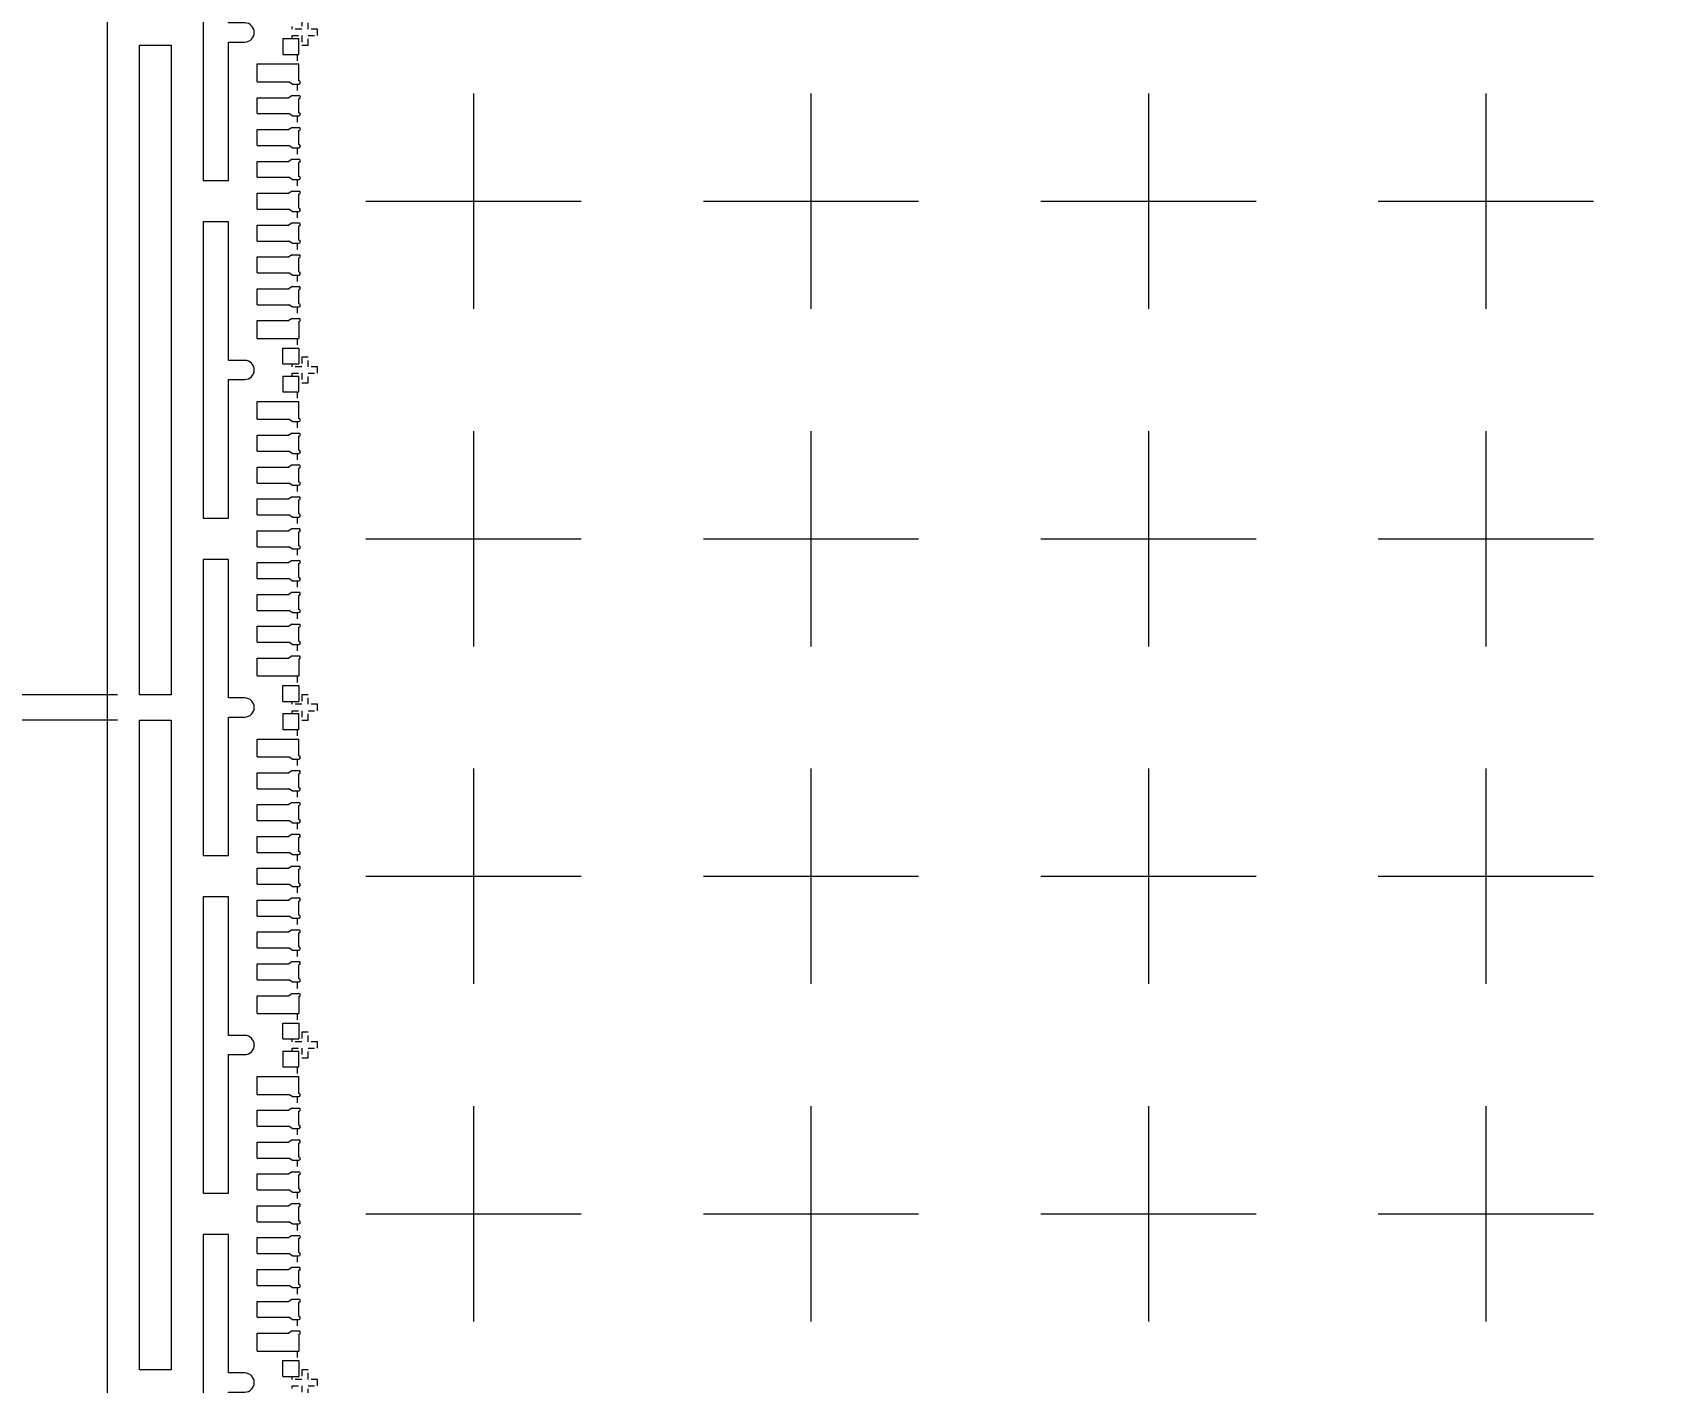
# Model space of a CAD drawing. Extents: x -197 to -81, y -157 to -2.
# Drawn here: x -169.99 to -144.52, y -52.57 to -31.37 of the extents above; entities that cross this region are included whole.
import ezdxf

# ---------------------------------------------------------------- set-up
doc = ezdxf.new("R2010")
doc.units = 0
doc.header["$LTSCALE"] = 5
doc.header["$MEASUREMENT"] = 0
doc.header["$PDMODE"] = 3
for name, pattern in [('0', [0]), ('CENTER', [2, 1.25, -0.25, 0.25, -0.25]), ('HIDDEN', [0.375, 0.25, -0.125])]:
    doc.linetypes.add(name, pattern=pattern)
doc.layers.get('Defpoints').update_dxf_attribs({"linetype": 'CONTINUOUS'})
for name, color, linetype in [('1', 7, 'CONTINUOUS'), ('1D', 4, 'CONTINUOUS'), ('标注', 4, '0')]:
    doc.layers.add(name, color=color, linetype=linetype)
doc.layers.add('center', color=1, linetype='CONTINUOUS', lineweight=18)
doc.styles.add('SIMPLEX', font='SIMPLEX')
doc.styles.add('宋体', font='SimSun.ttf')
doc.dimstyles.get("Standard").update_dxf_attribs({"dimscale": 0.12, "dimtxt": 1, "dimasz": 1, "dimexe": 0.3, "dimexo": 0.3, "dimgap": 0.3, "dimtad": 0, "dimdec": 3, "dimzin": 0, "dimdsep": 46, "dimtxsty": 'SIMPLEX', "dimcen": 0.5, "dimclrd": 256, "dimclre": 256, "dimclrt": 256, "dimadec": 0, "dimazin": 0, "dimtfac": 1, "dimtdec": 3, "dimtofl": 0, "dimtmove": 0, "dimatfit": 0, "dimfxl": 1, "dimtolj": 1, "dimtzin": 0, "dimlwd": -1, "dimlwe": -1, "dimarcsym": 0})

# ---------------------------------------------------------------- blocks, each defined once
blk = doc.blocks.new('*D0')
at = {"layer": 'Defpoints', "color": 0, "transparency": 16777216}
for p in [(-6756.069, -1068.076), (-6790.819, -1140.564), (-6789.361, -1150.077)]:
    blk.add_point(p, dxfattribs=at)
at = {"layer": '标注', "linetype": 'Continuous', "lineweight": 5, "transparency": 16777216}
for p, q in [((-6790.819, -1140.6), (-6790.819, -1149.597)), ((-6790.819, -1149.597), (-6789.361, -1149.837)), ((-6789.361, -1149.837), (-6789.361, -1150.077))]:
    blk.add_line(p, q, dxfattribs=at)
at = {"layer": '标注', "lineweight": 5, "transparency": 16777216, "insert": (-6789.361, -1152.097), "char_height": 0.96, "attachment_point": 5, "rotation": 90, "style": '宋体'}
blk.add_mtext('\\A1;34.750', dxfattribs=at)

msp = doc.modelspace()

# ---------------------------------------------------------------- linework, layer by layer
at = {"layer": '1', "lineweight": 5}
for p, q in [((-166.0604, -31.4637, -0.0291), (-165.8104, -31.4637, -0.0291)), ((-165.8104, -31.7137, -0.0291), (-165.8104, -31.4637, -0.0291)), ((-166.4654, -31.8637, -0.0291), (-165.8104, -31.8637, -0.0291)), ((-165.8104, -32.1287, -0.0291), (-165.8104, -31.8637, -0.0291)), ((-165.9154, -32.1787, -0.0291), (-165.9654, -32.1437, -0.0291)), ((-165.9154, -32.1787, -0.0291), (-165.8104, -32.1787, -0.0291)), ((-165.9154, -32.3587, -0.0291), (-165.9654, -32.3937, -0.0291)), ((-165.9154, -32.3587, -0.0291), (-165.8104, -32.3587, -0.0291)), ((-165.8104, -32.6287, -0.0291), (-165.8104, -32.4087, -0.0291)), ((-165.9154, -32.6787, -0.0291), (-165.9654, -32.6437, -0.0291)), ((-165.9154, -32.8587, -0.0291), (-165.9654, -32.8937, -0.0291)), ((-165.9154, -32.6787, -0.0291), (-165.8104, -32.6787, -0.0291)), ((-165.9154, -32.8587, -0.0291), (-165.8104, -32.8587, -0.0291)), ((-165.8104, -33.1287, -0.0291), (-165.8104, -32.9087, -0.0291)), ((-165.9154, -33.1787, -0.0291), (-165.9654, -33.1437, -0.0291)), ((-165.9154, -33.3587, -0.0291), (-165.9654, -33.3937, -0.0291)), ((-165.9154, -33.1787, -0.0291), (-165.8104, -33.1787, -0.0291)), ((-165.9154, -33.3587, -0.0291), (-165.8104, -33.3587, -0.0291)), ((-165.8104, -33.6287, -0.0291), (-165.8104, -33.4087, -0.0291)), ((-165.9154, -33.6787, -0.0291), (-165.9654, -33.6437, -0.0291)), ((-165.9154, -33.8587, -0.0291), (-165.9654, -33.8937, -0.0291)), ((-165.9154, -33.6787, -0.0291), (-165.8104, -33.6787, -0.0291)), ((-165.9154, -33.8587, -0.0291), (-165.8104, -33.8587, -0.0291)), ((-165.8104, -34.1287, -0.0291), (-165.8104, -33.9087, -0.0291)), ((-165.9154, -34.1787, -0.0291), (-165.9654, -34.1437, -0.0291)), ((-165.9154, -34.3587, -0.0291), (-165.9654, -34.3937, -0.0291)), ((-165.9154, -34.1787, -0.0291), (-165.8104, -34.1787, -0.0291)), ((-165.9154, -34.3587, -0.0291), (-165.8104, -34.3587, -0.0291)), ((-165.9154, -34.6787, -0.0291), (-165.9654, -34.6437, -0.0291)), ((-165.8104, -34.6287, -0.0291), (-165.8104, -34.4087, -0.0291)), ((-165.9154, -34.8587, -0.0291), (-165.9654, -34.8937, -0.0291)), ((-165.9154, -34.6787, -0.0291), (-165.8104, -34.6787, -0.0291)), ((-165.9154, -34.8587, -0.0291), (-165.8104, -34.8587, -0.0291)), ((-165.9154, -35.1787, -0.0291), (-165.9654, -35.1437, -0.0291)), ((-165.8104, -35.1287, -0.0291), (-165.8104, -34.9087, -0.0291)), ((-165.9154, -35.3587, -0.0291), (-165.9654, -35.3937, -0.0291)), ((-165.9154, -35.1787, -0.0291), (-165.8104, -35.1787, -0.0291)), ((-165.9154, -35.3587, -0.0291), (-165.8104, -35.3587, -0.0291)), ((-165.8104, -35.6287, -0.0291), (-165.8104, -35.4087, -0.0291)), ((-165.9154, -35.6787, -0.0291), (-165.9654, -35.6437, -0.0291)), ((-165.9154, -35.8587, -0.0291), (-165.9654, -35.8937, -0.0291)), ((-165.9154, -35.6787, -0.0291), (-165.8104, -35.6787, -0.0291)), ((-165.9154, -35.8587, -0.0291), (-165.8104, -35.8587, -0.0291)), ((-165.8104, -35.9087, -0.0291), (-165.8104, -36.1737, -0.0291)), ((-166.4654, -36.1737, -0.0291), (-165.8104, -36.1737, -0.0291)), ((-165.8104, -36.3237, -0.0291), (-165.8104, -36.5737, -0.0291)), ((-166.0604, -36.5737, -0.0291), (-165.8104, -36.5737, -0.0291)), ((-166.0604, -36.7637, -0.0291), (-165.8104, -36.7637, -0.0291)), ((-165.8104, -37.0137, -0.0291), (-165.8104, -36.7637, -0.0291)), ((-166.4654, -37.1637, -0.0291), (-165.8104, -37.1637, -0.0291)), ((-165.8104, -37.4287, -0.0291), (-165.8104, -37.1637, -0.0291)), ((-165.9154, -37.4787, -0.0291), (-165.9654, -37.4437, -0.0291)), ((-165.9154, -37.6587, -0.0291), (-165.9654, -37.6937, -0.0291)), ((-165.9154, -37.4787, -0.0291), (-165.8104, -37.4787, -0.0291)), ((-165.9154, -37.6587, -0.0291), (-165.8104, -37.6587, -0.0291)), ((-165.8104, -37.9287, -0.0291), (-165.8104, -37.7087, -0.0291)), ((-165.9154, -37.9787, -0.0291), (-165.9654, -37.9437, -0.0291)), ((-165.9154, -38.1587, -0.0291), (-165.9654, -38.1937, -0.0291)), ((-165.9154, -37.9787, -0.0291), (-165.8104, -37.9787, -0.0291)), ((-165.9154, -38.1587, -0.0291), (-165.8104, -38.1587, -0.0291)), ((-165.8104, -38.4287, -0.0291), (-165.8104, -38.2087, -0.0291)), ((-165.9154, -38.4787, -0.0291), (-165.9654, -38.4437, -0.0291)), ((-165.9154, -38.6587, -0.0291), (-165.9654, -38.6937, -0.0291)), ((-165.9154, -38.4787, -0.0291), (-165.8104, -38.4787, -0.0291)), ((-165.9154, -38.6587, -0.0291), (-165.8104, -38.6587, -0.0291)), ((-165.8104, -38.9287, -0.0291), (-165.8104, -38.7087, -0.0291)), ((-165.9154, -38.9787, -0.0291), (-165.9654, -38.9437, -0.0291)), ((-165.9154, -38.9787, -0.0291), (-165.8104, -38.9787, -0.0291)), ((-165.9154, -39.1587, -0.0291), (-165.9654, -39.1937, -0.0291)), ((-165.9154, -39.1587, -0.0291), (-165.8104, -39.1587, -0.0291)), ((-165.8104, -39.4287, -0.0291), (-165.8104, -39.2087, -0.0291)), ((-165.9154, -39.4787, -0.0291), (-165.9654, -39.4437, -0.0291)), ((-165.9154, -39.4787, -0.0291), (-165.8104, -39.4787, -0.0291)), ((-165.9154, -39.6587, -0.0291), (-165.9654, -39.6937, -0.0291)), ((-165.9154, -39.6587, -0.0291), (-165.8104, -39.6587, -0.0291)), ((-165.8104, -39.9287, -0.0291), (-165.8104, -39.7087, -0.0291)), ((-165.9154, -39.9787, -0.0291), (-165.9654, -39.9437, -0.0291)), ((-165.9154, -39.9787, -0.0291), (-165.8104, -39.9787, -0.0291)), ((-165.9154, -40.1587, -0.0291), (-165.9654, -40.1937, -0.0291)), ((-165.9154, -40.1587, -0.0291), (-165.8104, -40.1587, -0.0291)), ((-165.8104, -40.4287, -0.0291), (-165.8104, -40.2087, -0.0291)), ((-165.9154, -40.4787, -0.0291), (-165.9654, -40.4437, -0.0291)), ((-165.9154, -40.4787, -0.0291), (-165.8104, -40.4787, -0.0291)), ((-165.9154, -40.6587, -0.0291), (-165.9654, -40.6937, -0.0291)), ((-165.9154, -40.6587, -0.0291), (-165.8104, -40.6587, -0.0291)), ((-165.8104, -40.9287, -0.0291), (-165.8104, -40.7087, -0.0291)), ((-165.9154, -40.9787, -0.0291), (-165.9654, -40.9437, -0.0291)), ((-165.9154, -40.9787, -0.0291), (-165.8104, -40.9787, -0.0291)), ((-165.9154, -41.1587, -0.0291), (-165.9654, -41.1937, -0.0291)), ((-165.9154, -41.1587, -0.0291), (-165.8104, -41.1587, -0.0291)), ((-165.8104, -41.2087, -0.0291), (-165.8104, -41.4737, -0.0291)), ((-166.4654, -41.4737, -0.0291), (-165.8104, -41.4737, -0.0291)), ((-165.8104, -41.6237, -0.0291), (-165.8104, -41.8737, -0.0291)), ((-166.0604, -41.8737, -0.0291), (-165.8104, -41.8737, -0.0291)), ((-166.0604, -42.0637, -0.0291), (-165.8104, -42.0637, -0.0291)), ((-165.8104, -42.3137, -0.0291), (-165.8104, -42.0637, -0.0291)), ((-166.4654, -42.4637, -0.0291), (-165.8104, -42.4637, -0.0291)), ((-165.8104, -42.7287, -0.0291), (-165.8104, -42.4637, -0.0291)), ((-165.9154, -42.7787, -0.0291), (-165.9654, -42.7437, -0.0291)), ((-165.9154, -42.7787, -0.0291), (-165.8104, -42.7787, -0.0291)), ((-165.9154, -42.9587, -0.0291), (-165.9654, -42.9937, -0.0291)), ((-165.9154, -42.9587, -0.0291), (-165.8104, -42.9587, -0.0291)), ((-165.8104, -43.2287, -0.0291), (-165.8104, -43.0087, -0.0291)), ((-165.9154, -43.2787, -0.0291), (-165.9654, -43.2437, -0.0291)), ((-165.9154, -43.2787, -0.0291), (-165.8104, -43.2787, -0.0291)), ((-165.9154, -43.4587, -0.0291), (-165.9654, -43.4937, -0.0291)), ((-165.9154, -43.4587, -0.0291), (-165.8104, -43.4587, -0.0291)), ((-165.8104, -43.7287, -0.0291), (-165.8104, -43.5087, -0.0291)), ((-165.9154, -43.7787, -0.0291), (-165.9654, -43.7437, -0.0291)), ((-165.9154, -43.7787, -0.0291), (-165.8104, -43.7787, -0.0291)), ((-165.9154, -43.9587, -0.0291), (-165.9654, -43.9937, -0.0291)), ((-165.9154, -43.9587, -0.0291), (-165.8104, -43.9587, -0.0291)), ((-165.8104, -44.2287, -0.0291), (-165.8104, -44.0087, -0.0291)), ((-165.9154, -44.2787, -0.0291), (-165.9654, -44.2437, -0.0291)), ((-165.9154, -44.2787, -0.0291), (-165.8104, -44.2787, -0.0291)), ((-165.9154, -44.4587, -0.0291), (-165.9654, -44.4937, -0.0291)), ((-165.9154, -44.4587, -0.0291), (-165.8104, -44.4587, -0.0291)), ((-165.8104, -44.7287, -0.0291), (-165.8104, -44.5087, -0.0291)), ((-165.9154, -44.7787, -0.0291), (-165.9654, -44.7437, -0.0291)), ((-165.9154, -44.7787, -0.0291), (-165.8104, -44.7787, -0.0291)), ((-165.9154, -44.9587, -0.0291), (-165.9654, -44.9937, -0.0291)), ((-165.9154, -44.9587, -0.0291), (-165.8104, -44.9587, -0.0291)), ((-165.8104, -45.2287, -0.0291), (-165.8104, -45.0087, -0.0291)), ((-165.9154, -45.2787, -0.0291), (-165.9654, -45.2437, -0.0291)), ((-165.9154, -45.2787, -0.0291), (-165.8104, -45.2787, -0.0291)), ((-165.9154, -45.4587, -0.0291), (-165.9654, -45.4937, -0.0291)), ((-165.9154, -45.4587, -0.0291), (-165.8104, -45.4587, -0.0291)), ((-165.8104, -45.7287, -0.0291), (-165.8104, -45.5087, -0.0291)), ((-165.9154, -45.7787, -0.0291), (-165.9654, -45.7437, -0.0291)), ((-165.9154, -45.7787, -0.0291), (-165.8104, -45.7787, -0.0291)), ((-165.9154, -45.9587, -0.0291), (-165.9654, -45.9937, -0.0291)), ((-165.9154, -45.9587, -0.0291), (-165.8104, -45.9587, -0.0291)), ((-165.8104, -46.2287, -0.0291), (-165.8104, -46.0087, -0.0291)), ((-165.9154, -46.2787, -0.0291), (-165.9654, -46.2437, -0.0291)), ((-165.9154, -46.2787, -0.0291), (-165.8104, -46.2787, -0.0291)), ((-165.9154, -46.4587, -0.0291), (-165.9654, -46.4937, -0.0291)), ((-165.9154, -46.4587, -0.0291), (-165.8104, -46.4587, -0.0291)), ((-165.8104, -46.5087, -0.0291), (-165.8104, -46.7737, -0.0291)), ((-166.4654, -46.7737, -0.0291), (-165.8104, -46.7737, -0.0291)), ((-165.8104, -46.9237, -0.0291), (-165.8104, -47.1737, -0.0291)), ((-166.0604, -47.1737, -0.0291), (-165.8104, -47.1737, -0.0291)), ((-166.0604, -47.3637, -0.0291), (-165.8104, -47.3637, -0.0291)), ((-165.8104, -47.6137, -0.0291), (-165.8104, -47.3637, -0.0291)), ((-166.4654, -47.7637, -0.0291), (-165.8104, -47.7637, -0.0291)), ((-165.8104, -48.0287, -0.0291), (-165.8104, -47.7637, -0.0291)), ((-165.9154, -48.0787, -0.0291), (-165.9654, -48.0437, -0.0291)), ((-165.9154, -48.0787, -0.0291), (-165.8104, -48.0787, -0.0291)), ((-165.9154, -48.2587, -0.0291), (-165.9654, -48.2937, -0.0291)), ((-165.9154, -48.2587, -0.0291), (-165.8104, -48.2587, -0.0291)), ((-165.8104, -48.5287, -0.0291), (-165.8104, -48.3087, -0.0291)), ((-165.9154, -48.5787, -0.0291), (-165.9654, -48.5437, -0.0291)), ((-165.9154, -48.5787, -0.0291), (-165.8104, -48.5787, -0.0291)), ((-165.9154, -48.7587, -0.0291), (-165.9654, -48.7937, -0.0291)), ((-165.9154, -48.7587, -0.0291), (-165.8104, -48.7587, -0.0291)), ((-165.8104, -49.0287, -0.0291), (-165.8104, -48.8087, -0.0291)), ((-165.9154, -49.0787, -0.0291), (-165.9654, -49.0437, -0.0291)), ((-165.9154, -49.0787, -0.0291), (-165.8104, -49.0787, -0.0291)), ((-165.9154, -49.2587, -0.0291), (-165.9654, -49.2937, -0.0291)), ((-165.9154, -49.2587, -0.0291), (-165.8104, -49.2587, -0.0291)), ((-165.8104, -49.5287, -0.0291), (-165.8104, -49.3087, -0.0291)), ((-165.9154, -49.5787, -0.0291), (-165.9654, -49.5437, -0.0291)), ((-165.9154, -49.5787, -0.0291), (-165.8104, -49.5787, -0.0291)), ((-165.9154, -49.7587, -0.0291), (-165.9654, -49.7937, -0.0291)), ((-165.9154, -49.7587, -0.0291), (-165.8104, -49.7587, -0.0291)), ((-165.8104, -50.0287, -0.0291), (-165.8104, -49.8087, -0.0291)), ((-165.9154, -50.0787, -0.0291), (-165.9654, -50.0437, -0.0291)), ((-165.9154, -50.0787, -0.0291), (-165.8104, -50.0787, -0.0291)), ((-165.9154, -50.2587, -0.0291), (-165.9654, -50.2937, -0.0291)), ((-165.9154, -50.2587, -0.0291), (-165.8104, -50.2587, -0.0291)), ((-165.8104, -50.5287, -0.0291), (-165.8104, -50.3087, -0.0291)), ((-165.9154, -50.5787, -0.0291), (-165.9654, -50.5437, -0.0291)), ((-165.9154, -50.5787, -0.0291), (-165.8104, -50.5787, -0.0291)), ((-165.9154, -50.7587, -0.0291), (-165.9654, -50.7937, -0.0291)), ((-165.9154, -50.7587, -0.0291), (-165.8104, -50.7587, -0.0291)), ((-165.8104, -51.0287, -0.0291), (-165.8104, -50.8087, -0.0291)), ((-165.9154, -51.0787, -0.0291), (-165.9654, -51.0437, -0.0291)), ((-165.9154, -51.0787, -0.0291), (-165.8104, -51.0787, -0.0291)), ((-165.9154, -51.2587, -0.0291), (-165.9654, -51.2937, -0.0291)), ((-165.9154, -51.2587, -0.0291), (-165.8104, -51.2587, -0.0291)), ((-165.8104, -51.5287, -0.0291), (-165.8104, -51.3087, -0.0291)), ((-165.9154, -51.5787, -0.0291), (-165.9654, -51.5437, -0.0291)), ((-165.9154, -51.5787, -0.0291), (-165.8104, -51.5787, -0.0291)), ((-165.9154, -51.7587, -0.0291), (-165.9654, -51.7937, -0.0291)), ((-165.9154, -51.7587, -0.0291), (-165.8104, -51.7587, -0.0291)), ((-165.8104, -51.8087, -0.0291), (-165.8104, -52.0737, -0.0291)), ((-166.4654, -52.0737, -0.0291), (-165.8104, -52.0737, -0.0291)), ((-165.8104, -52.2237, -0.0291), (-165.8104, -52.4737, -0.0291)), ((-166.0604, -52.4737, -0.0291), (-165.8104, -52.4737, -0.0291))]:
    msp.add_line(p, q, dxfattribs=at)
at = {"layer": '1', "color": 7, "lineweight": 5}
for p, q in [((-166.4654, -32.1437, -0.0291), (-166.4654, -31.8637, -0.0291)), ((-166.4654, -32.1437, -0.0291), (-165.9654, -32.1437, -0.0291)), ((-166.4654, -32.6437, -0.0291), (-166.4654, -32.3937, -0.0291)), ((-166.4654, -32.3937, -0.0291), (-165.9654, -32.3937, -0.0291)), ((-166.4654, -32.6437, -0.0291), (-165.9654, -32.6437, -0.0291)), ((-166.4654, -33.1437, -0.0291), (-166.4654, -32.8937, -0.0291)), ((-166.4654, -32.8937, -0.0291), (-165.9654, -32.8937, -0.0291)), ((-166.4654, -33.1437, -0.0291), (-165.9654, -33.1437, -0.0291)), ((-166.4654, -33.6437, -0.0291), (-166.4654, -33.3937, -0.0291)), ((-166.4654, -33.3937, -0.0291), (-165.9654, -33.3937, -0.0291)), ((-166.4654, -33.6437, -0.0291), (-165.9654, -33.6437, -0.0291)), ((-166.4654, -34.1437, -0.0291), (-166.4654, -33.8937, -0.0291)), ((-166.4654, -33.8937, -0.0291), (-165.9654, -33.8937, -0.0291)), ((-166.4654, -34.1437, -0.0291), (-165.9654, -34.1437, -0.0291)), ((-166.4654, -34.6437, -0.0291), (-166.4654, -34.3937, -0.0291)), ((-166.4654, -34.3937, -0.0291), (-165.9654, -34.3937, -0.0291)), ((-166.4654, -34.6437, -0.0291), (-165.9654, -34.6437, -0.0291)), ((-166.4654, -35.1437, -0.0291), (-166.4654, -34.8937, -0.0291)), ((-166.4654, -34.8937, -0.0291), (-165.9654, -34.8937, -0.0291)), ((-166.4654, -35.1437, -0.0291), (-165.9654, -35.1437, -0.0291)), ((-166.4654, -35.6437, -0.0291), (-166.4654, -35.3937, -0.0291)), ((-166.4654, -35.3937, -0.0291), (-165.9654, -35.3937, -0.0291)), ((-166.4654, -35.6437, -0.0291), (-165.9654, -35.6437, -0.0291)), ((-166.4654, -36.1737, -0.0291), (-166.4654, -35.8937, -0.0291)), ((-166.4654, -35.8937, -0.0291), (-165.9654, -35.8937, -0.0291)), ((-166.4654, -37.4437, -0.0291), (-166.4654, -37.1637, -0.0291)), ((-166.4654, -37.4437, -0.0291), (-165.9654, -37.4437, -0.0291)), ((-166.4654, -37.9437, -0.0291), (-166.4654, -37.6937, -0.0291)), ((-166.4654, -37.6937, -0.0291), (-165.9654, -37.6937, -0.0291)), ((-166.4654, -37.9437, -0.0291), (-165.9654, -37.9437, -0.0291)), ((-166.4654, -38.4437, -0.0291), (-166.4654, -38.1937, -0.0291)), ((-166.4654, -38.1937, -0.0291), (-165.9654, -38.1937, -0.0291)), ((-166.4654, -38.4437, -0.0291), (-165.9654, -38.4437, -0.0291)), ((-166.4654, -38.9437, -0.0291), (-166.4654, -38.6937, -0.0291)), ((-166.4654, -38.6937, -0.0291), (-165.9654, -38.6937, -0.0291)), ((-166.4654, -38.9437, -0.0291), (-165.9654, -38.9437, -0.0291)), ((-166.4654, -39.4437, -0.0291), (-166.4654, -39.1937, -0.0291)), ((-166.4654, -39.1937, -0.0291), (-165.9654, -39.1937, -0.0291)), ((-166.4654, -39.4437, -0.0291), (-165.9654, -39.4437, -0.0291)), ((-166.4654, -39.9437, -0.0291), (-166.4654, -39.6937, -0.0291)), ((-166.4654, -39.6937, -0.0291), (-165.9654, -39.6937, -0.0291)), ((-166.4654, -39.9437, -0.0291), (-165.9654, -39.9437, -0.0291)), ((-166.4654, -40.4437, -0.0291), (-166.4654, -40.1937, -0.0291)), ((-166.4654, -40.1937, -0.0291), (-165.9654, -40.1937, -0.0291)), ((-166.4654, -40.4437, -0.0291), (-165.9654, -40.4437, -0.0291)), ((-166.4654, -40.9437, -0.0291), (-166.4654, -40.6937, -0.0291)), ((-166.4654, -40.6937, -0.0291), (-165.9654, -40.6937, -0.0291)), ((-166.4654, -40.9437, -0.0291), (-165.9654, -40.9437, -0.0291)), ((-166.4654, -41.4737, -0.0291), (-166.4654, -41.1937, -0.0291)), ((-166.4654, -41.1937, -0.0291), (-165.9654, -41.1937, -0.0291)), ((-166.4654, -42.7437, -0.0291), (-166.4654, -42.4637, -0.0291)), ((-166.4654, -42.7437, -0.0291), (-165.9654, -42.7437, -0.0291)), ((-166.4654, -43.2437, -0.0291), (-166.4654, -42.9937, -0.0291)), ((-166.4654, -42.9937, -0.0291), (-165.9654, -42.9937, -0.0291)), ((-166.4654, -43.2437, -0.0291), (-165.9654, -43.2437, -0.0291)), ((-166.4654, -43.7437, -0.0291), (-166.4654, -43.4937, -0.0291)), ((-166.4654, -43.4937, -0.0291), (-165.9654, -43.4937, -0.0291)), ((-166.4654, -43.7437, -0.0291), (-165.9654, -43.7437, -0.0291)), ((-166.4654, -44.2437, -0.0291), (-166.4654, -43.9937, -0.0291)), ((-166.4654, -43.9937, -0.0291), (-165.9654, -43.9937, -0.0291)), ((-166.4654, -44.2437, -0.0291), (-165.9654, -44.2437, -0.0291)), ((-166.4654, -44.7437, -0.0291), (-166.4654, -44.4937, -0.0291)), ((-166.4654, -44.4937, -0.0291), (-165.9654, -44.4937, -0.0291)), ((-166.4654, -44.7437, -0.0291), (-165.9654, -44.7437, -0.0291)), ((-166.4654, -45.2437, -0.0291), (-166.4654, -44.9937, -0.0291)), ((-166.4654, -44.9937, -0.0291), (-165.9654, -44.9937, -0.0291)), ((-166.4654, -45.2437, -0.0291), (-165.9654, -45.2437, -0.0291)), ((-166.4654, -45.7437, -0.0291), (-166.4654, -45.4937, -0.0291)), ((-166.4654, -45.4937, -0.0291), (-165.9654, -45.4937, -0.0291)), ((-166.4654, -45.7437, -0.0291), (-165.9654, -45.7437, -0.0291)), ((-166.4654, -46.2437, -0.0291), (-166.4654, -45.9937, -0.0291)), ((-166.4654, -45.9937, -0.0291), (-165.9654, -45.9937, -0.0291)), ((-166.4654, -46.2437, -0.0291), (-165.9654, -46.2437, -0.0291)), ((-166.4654, -46.7737, -0.0291), (-166.4654, -46.4937, -0.0291)), ((-166.4654, -46.4937, -0.0291), (-165.9654, -46.4937, -0.0291)), ((-166.4654, -48.0437, -0.0291), (-166.4654, -47.7637, -0.0291)), ((-166.4654, -48.0437, -0.0291), (-165.9654, -48.0437, -0.0291)), ((-166.4654, -48.5437, -0.0291), (-166.4654, -48.2937, -0.0291)), ((-166.4654, -48.2937, -0.0291), (-165.9654, -48.2937, -0.0291)), ((-166.4654, -48.5437, -0.0291), (-165.9654, -48.5437, -0.0291)), ((-166.4654, -49.0437, -0.0291), (-166.4654, -48.7937, -0.0291)), ((-166.4654, -48.7937, -0.0291), (-165.9654, -48.7937, -0.0291)), ((-166.4654, -49.0437, -0.0291), (-165.9654, -49.0437, -0.0291)), ((-166.4654, -49.5437, -0.0291), (-166.4654, -49.2937, -0.0291)), ((-166.4654, -49.2937, -0.0291), (-165.9654, -49.2937, -0.0291)), ((-166.4654, -49.5437, -0.0291), (-165.9654, -49.5437, -0.0291)), ((-166.4654, -50.0437, -0.0291), (-166.4654, -49.7937, -0.0291)), ((-166.4654, -49.7937, -0.0291), (-165.9654, -49.7937, -0.0291)), ((-166.4654, -50.0437, -0.0291), (-165.9654, -50.0437, -0.0291)), ((-166.4654, -50.5437, -0.0291), (-166.4654, -50.2937, -0.0291)), ((-166.4654, -50.2937, -0.0291), (-165.9654, -50.2937, -0.0291)), ((-166.4654, -50.5437, -0.0291), (-165.9654, -50.5437, -0.0291)), ((-166.4654, -51.0437, -0.0291), (-166.4654, -50.7937, -0.0291)), ((-166.4654, -50.7937, -0.0291), (-165.9654, -50.7937, -0.0291)), ((-166.4654, -51.0437, -0.0291), (-165.9654, -51.0437, -0.0291)), ((-166.4654, -51.5437, -0.0291), (-166.4654, -51.2937, -0.0291)), ((-166.4654, -51.2937, -0.0291), (-165.9654, -51.2937, -0.0291)), ((-166.4654, -51.5437, -0.0291), (-165.9654, -51.5437, -0.0291)), ((-166.4654, -52.0737, -0.0291), (-166.4654, -51.7937, -0.0291)), ((-166.4654, -51.7937, -0.0291), (-165.9654, -51.7937, -0.0291))]:
    msp.add_line(p, q, dxfattribs=at)
at = {"layer": '1', "lineweight": 5, "elevation": -0.0291}
for points in [[(-166.6604, -31.5187, 1), (-166.6604, -31.2187), (-166.9154, -31.2187), (-166.9154, -29.0437), (-167.3154, -29.0437), (-167.3154, -33.6937), (-166.9154, -33.6937), (-166.9154, -31.5187)], [(-166.6604, -36.8187, 1), (-166.6604, -36.5187), (-166.9154, -36.5187), (-166.9154, -34.3437), (-167.3154, -34.3437), (-167.3154, -38.9937), (-166.9154, -38.9937), (-166.9154, -36.8187)], [(-166.6604, -42.1187, 1), (-166.6604, -41.8187), (-166.9154, -41.8187), (-166.9154, -39.6437), (-167.3154, -39.6437), (-167.3154, -44.2937), (-166.9154, -44.2937), (-166.9154, -42.1187)], [(-166.6604, -47.4187, 1), (-166.6604, -47.1187), (-166.9154, -47.1187), (-166.9154, -44.9437), (-167.3154, -44.9437), (-167.3154, -49.5937), (-166.9154, -49.5937), (-166.9154, -47.4187)], [(-166.6604, -52.7187, 1), (-166.6604, -52.4187), (-166.9154, -52.4187), (-166.9154, -50.2437), (-167.3154, -50.2437), (-167.3154, -54.8937), (-166.9154, -54.8937), (-166.9154, -52.7187)]]:
    msp.add_lwpolyline(points, format="xyb", close=True, dxfattribs=at)
for points in [[(-168.3154, -31.5687), (-167.8154, -31.5687), (-167.8154, -41.7687), (-168.3154, -41.7687)], [(-168.3154, -42.1687), (-167.8154, -42.1687), (-167.8154, -52.3687), (-168.3154, -52.3687)]]:
    msp.add_lwpolyline(points, close=True, dxfattribs=at)
for points in [[(-166.0604, -31.4637), (-166.0604, -31.7137), (-165.8104, -31.7137)], [(-166.0604, -36.5737), (-166.0604, -36.3237), (-165.8104, -36.3237)], [(-166.0604, -36.7637), (-166.0604, -37.0137), (-165.8104, -37.0137)], [(-166.0604, -41.8737), (-166.0604, -41.6237), (-165.8104, -41.6237)], [(-166.0604, -42.0637), (-166.0604, -42.3137), (-165.8104, -42.3137)], [(-166.0604, -47.1737), (-166.0604, -46.9237), (-165.8104, -46.9237)], [(-166.0604, -47.3637), (-166.0604, -47.6137), (-165.8104, -47.6137)], [(-166.0604, -52.4737), (-166.0604, -52.2237), (-165.8104, -52.2237)]]:
    msp.add_lwpolyline(points, dxfattribs=at)
at = {"layer": '1', "lineweight": 5}
for centre in [(-165.8104, -32.1537, -0.0291), (-165.8104, -32.3837, -0.0291), (-165.8104, -32.6537, -0.0291), (-165.8104, -32.8837, -0.0291), (-165.8104, -33.1537, -0.0291), (-165.8104, -33.3837, -0.0291), (-165.8104, -33.6537, -0.0291), (-165.8104, -33.8837, -0.0291), (-165.8104, -34.1537, -0.0291), (-165.8104, -34.3837, -0.0291), (-165.8104, -34.6537, -0.0291), (-165.8104, -34.8837, -0.0291), (-165.8104, -35.1537, -0.0291), (-165.8104, -35.3837, -0.0291), (-165.8104, -35.6537, -0.0291), (-165.8104, -35.8837, -0.0291), (-165.8104, -37.4537, -0.0291), (-165.8104, -37.6837, -0.0291), (-165.8104, -37.9537, -0.0291), (-165.8104, -38.1837, -0.0291), (-165.8104, -38.4537, -0.0291), (-165.8104, -38.6837, -0.0291), (-165.8104, -38.9537, -0.0291), (-165.8104, -39.1837, -0.0291), (-165.8104, -39.4537, -0.0291), (-165.8104, -39.6837, -0.0291), (-165.8104, -39.9537, -0.0291), (-165.8104, -40.1837, -0.0291), (-165.8104, -40.4537, -0.0291), (-165.8104, -40.6837, -0.0291), (-165.8104, -40.9537, -0.0291), (-165.8104, -41.1837, -0.0291), (-165.8104, -42.7537, -0.0291), (-165.8104, -42.9837, -0.0291), (-165.8104, -43.2537, -0.0291), (-165.8104, -43.4837, -0.0291), (-165.8104, -43.7537, -0.0291), (-165.8104, -43.9837, -0.0291), (-165.8104, -44.2537, -0.0291), (-165.8104, -44.4837, -0.0291), (-165.8104, -44.7537, -0.0291), (-165.8104, -44.9837, -0.0291), (-165.8104, -45.2537, -0.0291), (-165.8104, -45.4837, -0.0291), (-165.8104, -45.7537, -0.0291), (-165.8104, -45.9837, -0.0291), (-165.8104, -46.2537, -0.0291), (-165.8104, -46.4837, -0.0291), (-165.8104, -48.0537, -0.0291), (-165.8104, -48.2837, -0.0291), (-165.8104, -48.5537, -0.0291), (-165.8104, -48.7837, -0.0291), (-165.8104, -49.0537, -0.0291), (-165.8104, -49.2837, -0.0291), (-165.8104, -49.5537, -0.0291), (-165.8104, -49.7837, -0.0291), (-165.8104, -50.0537, -0.0291), (-165.8104, -50.2837, -0.0291), (-165.8104, -50.5537, -0.0291), (-165.8104, -50.7837, -0.0291), (-165.8104, -51.0537, -0.0291), (-165.8104, -51.2837, -0.0291), (-165.8104, -51.5537, -0.0291), (-165.8104, -51.7837, -0.0291)]:
    msp.add_arc(centre, 0.025, 270, 90, dxfattribs=at)
at = {"layer": '1D', "linetype": 'HIDDEN', "lineweight": 5, "ltscale": 0.02}
for p, q in [((-165.8354, -31.7137, -0.0291), (-165.8354, -31.8637, -0.0291)), ((-165.8354, -32.1787, -0.0291), (-165.8354, -32.3587, -0.0291)), ((-165.8354, -32.6787, -0.0291), (-165.8354, -32.8587, -0.0291)), ((-165.8354, -33.1787, -0.0291), (-165.8354, -33.3587, -0.0291)), ((-165.8354, -33.6787, -0.0291), (-165.8354, -33.8587, -0.0291)), ((-165.8354, -34.1787, -0.0291), (-165.8354, -34.3587, -0.0291)), ((-165.8354, -34.6787, -0.0291), (-165.8354, -34.8587, -0.0291)), ((-165.8354, -35.1787, -0.0291), (-165.8354, -35.3587, -0.0291)), ((-165.8354, -35.6787, -0.0291), (-165.8354, -35.8587, -0.0291)), ((-165.8354, -36.1737, -0.0291), (-165.8354, -36.3237, -0.0291)), ((-165.8354, -37.0137, -0.0291), (-165.8354, -37.1637, -0.0291)), ((-165.8354, -37.4787, -0.0291), (-165.8354, -37.6587, -0.0291)), ((-165.8354, -37.9787, -0.0291), (-165.8354, -38.1587, -0.0291)), ((-165.8354, -38.4787, -0.0291), (-165.8354, -38.6587, -0.0291)), ((-165.8354, -38.9787, -0.0291), (-165.8354, -39.1587, -0.0291)), ((-165.8354, -39.4787, -0.0291), (-165.8354, -39.6587, -0.0291)), ((-165.8354, -39.9787, -0.0291), (-165.8354, -40.1587, -0.0291)), ((-165.8354, -40.4787, -0.0291), (-165.8354, -40.6587, -0.0291)), ((-165.8354, -40.9787, -0.0291), (-165.8354, -41.1587, -0.0291)), ((-165.8354, -41.4737, -0.0291), (-165.8354, -41.6237, -0.0291)), ((-165.8354, -42.3137, -0.0291), (-165.8354, -42.4637, -0.0291)), ((-165.8354, -42.7787, -0.0291), (-165.8354, -42.9587, -0.0291)), ((-165.8354, -43.2787, -0.0291), (-165.8354, -43.4587, -0.0291)), ((-165.8354, -43.7787, -0.0291), (-165.8354, -43.9587, -0.0291)), ((-165.8354, -44.2787, -0.0291), (-165.8354, -44.4587, -0.0291)), ((-165.8354, -44.7787, -0.0291), (-165.8354, -44.9587, -0.0291)), ((-165.8354, -45.2787, -0.0291), (-165.8354, -45.4587, -0.0291)), ((-165.8354, -45.7787, -0.0291), (-165.8354, -45.9587, -0.0291)), ((-165.8354, -46.2787, -0.0291), (-165.8354, -46.4587, -0.0291)), ((-165.8354, -46.7737, -0.0291), (-165.8354, -46.9237, -0.0291)), ((-165.8354, -47.6137, -0.0291), (-165.8354, -47.7637, -0.0291)), ((-165.8354, -48.0787, -0.0291), (-165.8354, -48.2587, -0.0291)), ((-165.8354, -48.5787, -0.0291), (-165.8354, -48.7587, -0.0291)), ((-165.8354, -49.0787, -0.0291), (-165.8354, -49.2587, -0.0291)), ((-165.8354, -49.5787, -0.0291), (-165.8354, -49.7587, -0.0291)), ((-165.8354, -50.0787, -0.0291), (-165.8354, -50.2587, -0.0291)), ((-165.8354, -50.5787, -0.0291), (-165.8354, -50.7587, -0.0291)), ((-165.8354, -51.0787, -0.0291), (-165.8354, -51.2587, -0.0291)), ((-165.8354, -51.5787, -0.0291), (-165.8354, -51.7587, -0.0291)), ((-165.8354, -52.0737, -0.0291), (-165.8354, -52.2237, -0.0291))]:
    msp.add_line(p, q, dxfattribs=at)
at = {"layer": '1D', "color": 1, "lineweight": 5, "elevation": -0.0291}
msp.add_lwpolyline([(-96.8154, -87.5687), (-168.8154, -87.5687), (-168.8154, -17.5687), (-96.8154, -17.5687)], dxfattribs=at)
at = {"layer": '1D', "linetype": 'HIDDEN', "lineweight": 5, "ltscale": 0.02, "elevation": -0.0291}
for points in [[(-165.9154, -31.4637), (-165.9154, -31.4187), (-165.7654, -31.4187), (-165.7654, -31.5687), (-165.6654, -31.5687), (-165.6654, -31.4187), (-165.5154, -31.4187), (-165.5154, -31.3187), (-165.6654, -31.3187), (-165.6654, -31.1687), (-165.7654, -31.1687), (-165.7654, -31.3187), (-165.9154, -31.3187), (-165.9154, -31.2737)], [(-165.9154, -36.7637), (-165.9154, -36.7187), (-165.7654, -36.7187), (-165.7654, -36.8687), (-165.6654, -36.8687), (-165.6654, -36.7187), (-165.5154, -36.7187), (-165.5154, -36.6187), (-165.6654, -36.6187), (-165.6654, -36.4687), (-165.7654, -36.4687), (-165.7654, -36.6187), (-165.9154, -36.6187), (-165.9154, -36.5737)], [(-165.9154, -42.0637), (-165.9154, -42.0187), (-165.7654, -42.0187), (-165.7654, -42.1687), (-165.6654, -42.1687), (-165.6654, -42.0187), (-165.5154, -42.0187), (-165.5154, -41.9187), (-165.6654, -41.9187), (-165.6654, -41.7687), (-165.7654, -41.7687), (-165.7654, -41.9187), (-165.9154, -41.9187), (-165.9154, -41.8737)], [(-165.9154, -47.3637), (-165.9154, -47.3187), (-165.7654, -47.3187), (-165.7654, -47.4687), (-165.6654, -47.4687), (-165.6654, -47.3187), (-165.5154, -47.3187), (-165.5154, -47.2187), (-165.6654, -47.2187), (-165.6654, -47.0687), (-165.7654, -47.0687), (-165.7654, -47.2187), (-165.9154, -47.2187), (-165.9154, -47.1737)], [(-165.9154, -52.6637), (-165.9154, -52.6187), (-165.7654, -52.6187), (-165.7654, -52.7687), (-165.6654, -52.7687), (-165.6654, -52.6187), (-165.5154, -52.6187), (-165.5154, -52.5187), (-165.6654, -52.5187), (-165.6654, -52.3687), (-165.7654, -52.3687), (-165.7654, -52.5187), (-165.9154, -52.5187), (-165.9154, -52.4737)]]:
    msp.add_lwpolyline(points, dxfattribs=at)
at = {"layer": 'center', "color": 1, "linetype": 'CENTER', "lineweight": 5}
for p, q in [((-163.0654, -32.328, -0.0291), (-163.0654, -35.7095, -0.0291)), ((-157.7654, -32.328, -0.0291), (-157.7654, -35.7095, -0.0291)), ((-152.4654, -32.328, -0.0291), (-152.4654, -35.7095, -0.0291)), ((-147.1654, -32.328, -0.0291), (-147.1654, -35.7095, -0.0291)), ((-164.7561, -34.0187, -0.0291), (-161.3746, -34.0187, -0.0291)), ((-159.4561, -34.0187, -0.0291), (-156.0746, -34.0187, -0.0291)), ((-154.1561, -34.0187, -0.0291), (-150.7746, -34.0187, -0.0291)), ((-148.8561, -34.0187, -0.0291), (-145.4746, -34.0187, -0.0291)), ((-163.0654, -37.628, -0.0291), (-163.0654, -41.0095, -0.0291)), ((-157.7654, -37.628, -0.0291), (-157.7654, -41.0095, -0.0291)), ((-152.4654, -37.628, -0.0291), (-152.4654, -41.0095, -0.0291)), ((-147.1654, -37.628, -0.0291), (-147.1654, -41.0095, -0.0291)), ((-164.7561, -39.3187, -0.0291), (-161.3746, -39.3187, -0.0291)), ((-159.4561, -39.3187, -0.0291), (-156.0746, -39.3187, -0.0291)), ((-154.1561, -39.3187, -0.0291), (-150.7746, -39.3187, -0.0291)), ((-148.8561, -39.3187, -0.0291), (-145.4746, -39.3187, -0.0291)), ((-163.0654, -42.928, -0.0291), (-163.0654, -46.3095, -0.0291)), ((-157.7654, -42.928, -0.0291), (-157.7654, -46.3095, -0.0291)), ((-152.4654, -42.928, -0.0291), (-152.4654, -46.3095, -0.0291)), ((-147.1654, -42.928, -0.0291), (-147.1654, -46.3095, -0.0291)), ((-164.7561, -44.6187, -0.0291), (-161.3746, -44.6187, -0.0291)), ((-159.4561, -44.6187, -0.0291), (-156.0746, -44.6187, -0.0291)), ((-154.1561, -44.6187, -0.0291), (-150.7746, -44.6187, -0.0291)), ((-148.8561, -44.6187, -0.0291), (-145.4746, -44.6187, -0.0291)), ((-163.0654, -48.228, -0.0291), (-163.0654, -51.6095, -0.0291)), ((-157.7654, -48.228, -0.0291), (-157.7654, -51.6095, -0.0291)), ((-152.4654, -48.228, -0.0291), (-152.4654, -51.6095, -0.0291)), ((-147.1654, -48.228, -0.0291), (-147.1654, -51.6095, -0.0291)), ((-164.7561, -49.9187, -0.0291), (-161.3746, -49.9187, -0.0291)), ((-159.4561, -49.9187, -0.0291), (-156.0746, -49.9187, -0.0291)), ((-154.1561, -49.9187, -0.0291), (-150.7746, -49.9187, -0.0291)), ((-148.8561, -49.9187, -0.0291), (-145.4746, -49.9187, -0.0291))]:
    msp.add_line(p, q, dxfattribs=at)
at = {"layer": '标注', "lineweight": 5}
for p, q in [((-168.6604, -41.7687, -0.0291), (-174.8812, -41.7687, -0.0291)), ((-168.6604, -42.1687, -0.0291), (-174.8726, -42.1687, -0.0291))]:
    msp.add_line(p, q, dxfattribs=at)

# ---------------------------------------------------------------- dimensions: what is measured, and where the dimension line sits
dim = msp.add_ordinate_dim(feature_location=(-168.8154, -87.5687, -0.0291), offset=(1.458, -9.5133), dtype=1, origin=(-134.0654, -15.0807, -0.0291), dimstyle='Standard', override={"dimtxt": 8, "dimtxsty": '宋体', "dimtfillclr": 256, "dimlwe": 5, "dimarcsym": 2}, dxfattribs=at)
dim.commit()
dim.dimension.update_dxf_attribs({"geometry": '*D0', "text_midpoint": (-167.3574, -99.1024, -0.0291), "insert": (6622.0036, 1052.9948, -0.0291)})

doc.saveas('drawing.dxf')
